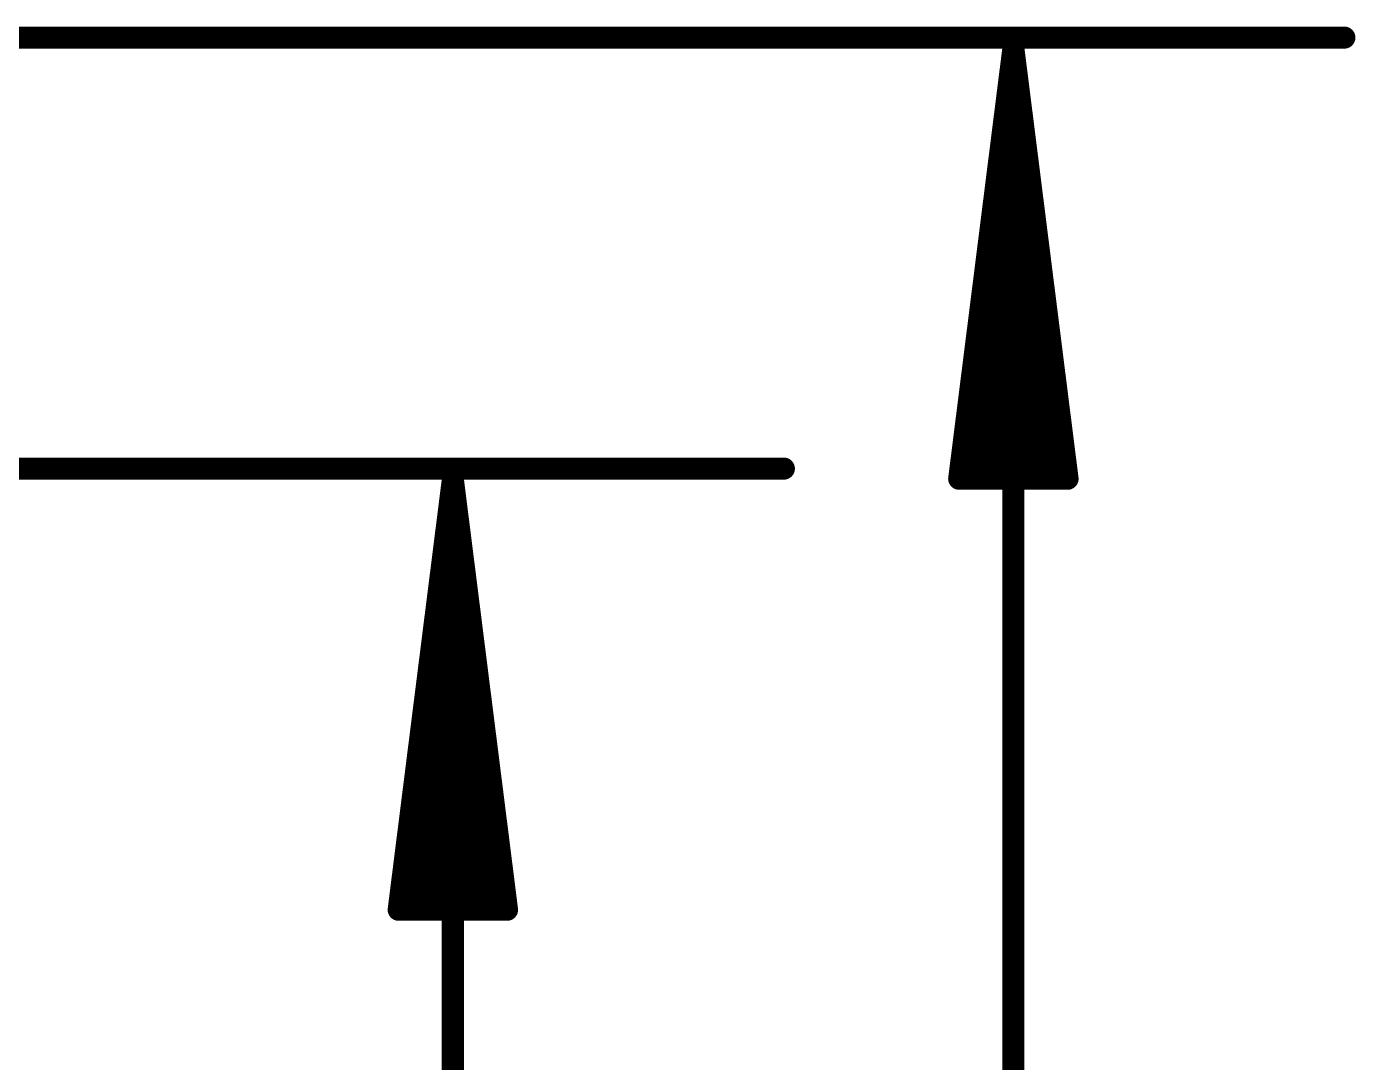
# Model space of a CAD drawing. Extents: x -8.2 to 26.1, y -5.3 to 30.5.
# Drawn here: x 18.32 to 26.14, y 13.01 to 19.12 of the extents above; entities that cross this region are included whole.
import ezdxf

# ---------------------------------------------------------------- set-up
doc = ezdxf.new("R2010")
doc.units = 0
doc.layers.add('47', color=253, linetype='CONTINUOUS')

msp = doc.modelspace()

# ---------------------------------------------------------------- linework, layer by layer
at = {"layer": '47', "const_width": 0.13}
for points in [[(8.89, 19.05), (26.08, 19.05)], [(24.13, 18.985), (23.8108, 16.45)], [(24.13, 18.985), (23.87, 16.45)], [(24.13, 18.985), (24, 16.45)], [(24.13, 0.065), (24.13, 18.985)], [(24.4492, 16.45), (24.13, 18.985)], [(24.26, 16.45), (24.13, 18.985)], [(24.39, 16.45), (24.13, 18.985)], [(15.24, 16.51), (22.778, 16.51)], [(20.828, 16.445), (20.5088, 13.91)], [(20.828, 16.445), (20.568, 13.91)], [(20.828, 16.445), (20.698, 13.91)], [(20.828, 0.065), (20.828, 16.445)], [(21.1472, 13.91), (20.828, 16.445)], [(20.958, 13.91), (20.828, 16.445)], [(21.088, 13.91), (20.828, 16.445)], [(23.8108, 16.45), (24.4492, 16.45)], [(20.5088, 13.91), (21.1472, 13.91)]]:
    msp.add_lwpolyline(points, dxfattribs=at)
at = {"layer": '47', "const_width": 0.065}
for points in [[(26.08, 19.0175, 1), (26.08, 19.0825)], [(24.1625, 18.985, 1), (24.0975, 18.985)], [(24.1622, 18.9891, 1), (24.0978, 18.9809)], [(24.1625, 18.9833, 1), (24.0975, 18.9867)], [(24.1625, 18.9867, 1), (24.0975, 18.9833)], [(24.1623, 18.9883, 1), (24.0977, 18.9817)], [(24.1623, 18.9817, 1), (24.0977, 18.9883)], [(24.1622, 18.9809, 1), (24.0978, 18.9891)], [(22.778, 16.4775, 1), (22.778, 16.5425)], [(20.8605, 16.445, 1), (20.7955, 16.445)], [(20.8602, 16.4491, 1), (20.7958, 16.4409)], [(20.8605, 16.4433, 1), (20.7955, 16.4467)], [(20.8605, 16.4467, 1), (20.7955, 16.4433)], [(20.8603, 16.4483, 1), (20.7957, 16.4417)], [(20.8603, 16.4417, 1), (20.7957, 16.4483)], [(20.8602, 16.4409, 1), (20.7958, 16.4491)], [(23.7785, 16.4541, 1), (23.843, 16.4459)], [(23.8108, 16.4825, 1), (23.8108, 16.4175)], [(23.8377, 16.4533, 1), (23.9023, 16.4467)], [(23.9675, 16.4517, 1), (24.0325, 16.4483)], [(24.2275, 16.4483, 1), (24.2925, 16.4517)], [(24.3577, 16.4467, 1), (24.4223, 16.4533)], [(24.417, 16.4459, 1), (24.4815, 16.4541)], [(24.4492, 16.4175, 1), (24.4492, 16.4825)], [(20.4765, 13.9141, 1), (20.541, 13.9059)], [(20.5088, 13.9425, 1), (20.5088, 13.8775)], [(20.5357, 13.9133, 1), (20.6003, 13.9067)], [(20.6655, 13.9117, 1), (20.7305, 13.9083)], [(20.9255, 13.9083, 1), (20.9905, 13.9117)], [(21.0557, 13.9067, 1), (21.1203, 13.9133)], [(21.115, 13.9059, 1), (21.1795, 13.9141)], [(21.1472, 13.8775, 1), (21.1472, 13.9425)]]:
    msp.add_lwpolyline(points, format="xyb", dxfattribs=at)

doc.saveas('drawing.dxf')
